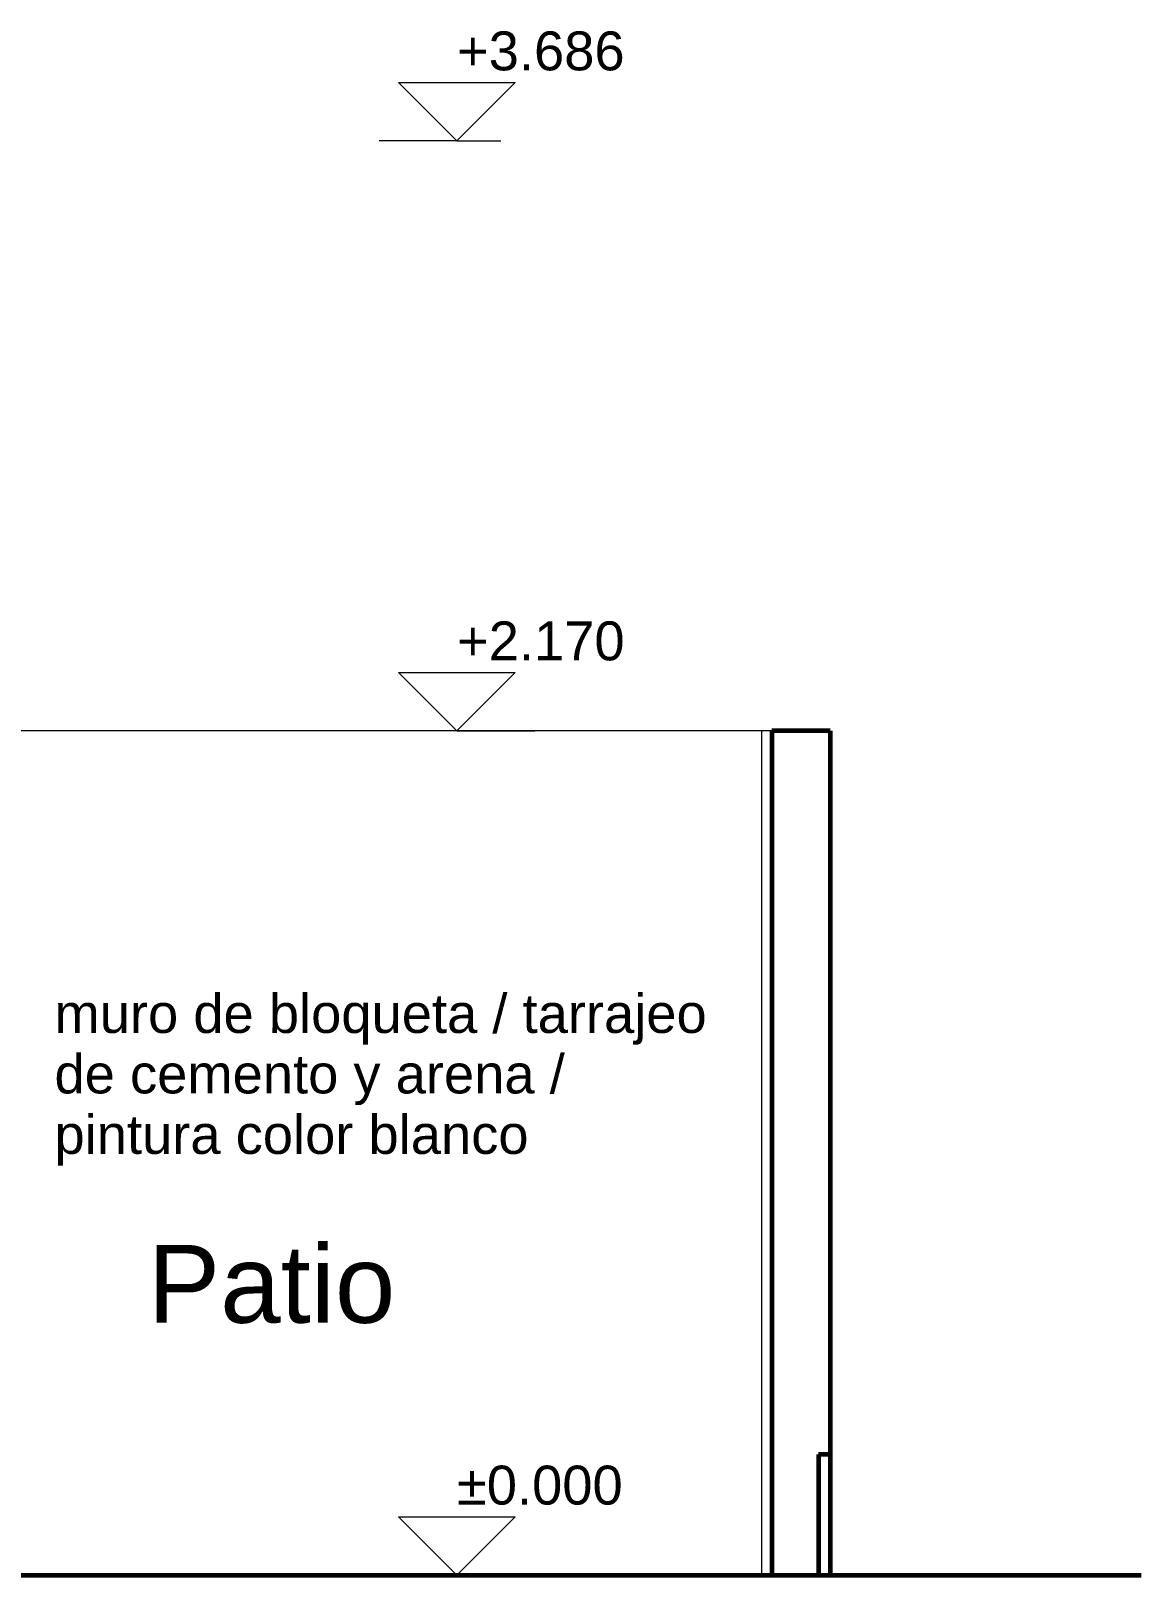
# Model space of a CAD drawing. Header units: metres. Extents: x -41 to 412, y -15 to 25.
# Drawn here: x 327.338 to 330.193, y -14.621 to -10.651 of the extents above; entities that cross this region are included whole.
import ezdxf

# ---------------------------------------------------------------- set-up
doc = ezdxf.new("R2010")
doc.units = ezdxf.units.M
doc.header["$MEASUREMENT"] = 0
doc.set_wipeout_variables(frame=1)
doc.linetypes.add('Wipeout_Contour', pattern=[1, 0, -1])
for name, color, linetype in [('Annotation - Label', 7, 'Continuous'), ('Dimensioning - General', 7, 'Continuous'), ('Structural - Bearing', 7, 'Continuous')]:
    doc.layers.add(name, color=color, linetype=linetype)
doc.styles.add('GENERATED_STYLE_2', font='arial.ttf')
doc.dimstyles.new('GENERATED_STYLE__6', dxfattribs={"dimtxt": 0.18, "dimasz": 0.1368, "dimexe": 0.18, "dimexo": 0.0625, "dimgap": 0.09, "dimtad": 0, "dimtih": 1, "dimtoh": 1, "dimdec": 4, "dimzin": 0, "dimdsep": 46, "dimcen": 0.09, "dimadec": 0, "dimazin": 0, "dimtfac": 1, "dimtdec": 4, "dimtmove": 0, "dimatfit": 3, "dimldrblk": 'ARROWHEAD_11', "dimfxl": 1, "dimtolj": 1, "dimtzin": 0, "dimarcsym": 0})

# ---------------------------------------------------------------- blocks, each defined once
blk = doc.blocks.new('ARROWHEAD_11')
at = {"color": 0, "linetype": 'Continuous', "lineweight": 0}
blk.add_line((0, 0), (-1, 0), dxfattribs=at)
at = {"color": 0, "linetype": 'Continuous', "lineweight": 0, "const_width": 0.25, "flags": 128}
blk.add_lwpolyline([(-0.125, 0, 1), (0.125, 0, 1)], format="xyb", close=True, dxfattribs=at)

msp = doc.modelspace()

# ---------------------------------------------------------------- linework, layer by layer
at = {"layer": 'Dimensioning - General', "color": 7, "linetype": 'Continuous', "lineweight": 13}
for p, q in [((328.4342, -10.9341), (328.2842, -10.7841)), ((328.2842, -10.7841), (328.5842, -10.7841)), ((328.5842, -10.7841), (328.4342, -10.9341)), ((328.4342, -12.4506), (328.2842, -12.3006)), ((328.2842, -12.3006), (328.5842, -12.3006)), ((328.5842, -12.3006), (328.4342, -12.4506)), ((328.4342, -14.6206), (328.2842, -14.4706)), ((328.2842, -14.4706), (328.5842, -14.4706)), ((328.5842, -14.4706), (328.4342, -14.6206))]:
    msp.add_line(p, q, dxfattribs=at)
at = {"layer": 'Dimensioning - General', "color": 151, "linetype": 'Continuous', "lineweight": 20, "true_color": 0x80c2ff}
for p, q in [((328.4342, -10.9341), (328.2342, -10.9341)), ((328.4342, -10.9341), (328.5467, -10.9341)), ((328.4342, -12.4506), (328.3217, -12.4506)), ((328.4342, -12.4506), (328.6342, -12.4506)), ((328.4342, -14.6206), (328.2342, -14.6206)), ((328.4342, -14.6206), (328.5467, -14.6206))]:
    msp.add_line(p, q, dxfattribs=at)

# ---------------------------------------------------------------- texts
at = {"layer": 'Annotation - Label', "color": 5, "linetype": 'Continuous', "lineweight": 25, "insert": (327.3992, -13.3475), "char_height": 0.1, "width": 1.70831, "attachment_point": 4, "line_spacing_factor": 0.93257, "style": 'GENERATED_STYLE_2'}
msp.add_mtext('\\A1;muro de bloqueta / tarrajeo de cemento y arena / pintura color blanco', dxfattribs=at)
at = {"layer": 'Annotation - Label', "color": 7, "linetype": 'Continuous', "lineweight": 13, "insert": (327.6389, -13.772), "char_height": 0.2, "attachment_point": 1, "style": 'GENERATED_STYLE_2'}
msp.add_mtext('\\A1;Patio', dxfattribs=at)
at = {"layer": 'Dimensioning - General', "color": 5, "lineweight": 25, "char_height": 0.1, "attachment_point": 7, "style": 'GENERATED_STYLE_2'}
for s, insert in [('\\A1;+3.686', (328.4342, -10.7541)), ('\\A1;+2.170', (328.4342, -12.2706)), ('\\A1;±0.000', (328.4342, -14.4406))]:
    msp.add_mtext(s, dxfattribs=dict(at, insert=insert))

# ---------------------------------------------------------------- leaders
at = {"layer": 'Annotation - Label', "color": 151, "linetype": 'Continuous', "lineweight": 20, "true_color": 0x80c2ff, "annotation_type": 0, "has_hookline": 1, "hookline_direction": 0, "text_width": 1.663}
msp.add_leader([(327.1369, -13.5103), (327.2197, -13.3475), (327.3092, -13.3475)], dimstyle='GENERATED_STYLE__6', dxfattribs=at)

# ---------------------------------------------------------------- wipeouts: each hides what was drawn before it
at = {"color": 254, "linetype": 'Wipeout_Contour', "lineweight": 0, "ltscale": 1318.042347}
msp.add_wipeout([(329.2435, -12.4506), (329.217, -12.4506), (329.217, -14.6206), (329.2435, -14.6206)], dxfattribs=at).dxf.layer = 'Structural - Bearing'

# ---------------------------------------------------------------- next in the draw order: linework, layer by layer
at = {"layer": 'Structural - Bearing', "color": 251, "linetype": 'Continuous', "lineweight": 20, "true_color": 0x6a6a6a}
for q in [(326.5159, -12.4506), (329.217, -14.6206)]:
    msp.add_line((329.217, -12.4506), q, dxfattribs=at)

# ---------------------------------------------------------------- next in the draw order: wipeouts: each hides what was drawn before it
at = {"color": 254, "linetype": 'Wipeout_Contour', "lineweight": 0, "ltscale": 1977.176186}
msp.add_wipeout([(329.3935, -12.4506), (329.2435, -12.4506), (329.2435, -14.6206), (329.3635, -14.6206), (329.3635, -14.3106), (329.3935, -14.3106)], dxfattribs=at).dxf.layer = 'Structural - Bearing'

# ---------------------------------------------------------------- next in the draw order: linework, layer by layer
at = {"layer": 'Structural - Bearing', "color": 251, "linetype": 'Continuous', "lineweight": 20, "true_color": 0x6a6a6a}
msp.add_line((329.2435, -12.4506), (329.217, -12.4506), dxfattribs=at)
at = {"layer": 'Structural - Bearing', "color": 7, "linetype": 'Continuous', "lineweight": 60}
for p, q in [((329.2435, -12.4506), (329.2435, -14.6206)), ((329.3935, -12.4506), (329.2435, -12.4506)), ((326.3761, -14.6206), (329.2435, -14.6206))]:
    msp.add_line(p, q, dxfattribs=at)

# ---------------------------------------------------------------- next in the draw order: wipeouts: each hides what was drawn before it
at = {"color": 254, "linetype": 'Wipeout_Contour', "lineweight": 0, "ltscale": 1318.785547}
msp.add_wipeout([(329.3635, -14.6206), (329.3935, -14.6206), (329.3935, -14.3106), (329.3635, -14.3106)], dxfattribs=at).dxf.layer = 'Structural - Bearing'

# ---------------------------------------------------------------- next in the draw order: linework, layer by layer
at = {"layer": 'Structural - Bearing', "color": 7, "linetype": 'Continuous', "lineweight": 60}
for p, q in [((329.3635, -14.3106), (329.3635, -14.6206)), ((329.3935, -14.3106), (329.3635, -14.3106)), ((329.3935, -14.6206), (330.1935, -14.6206))]:
    msp.add_line(p, q, dxfattribs=at)
at = {"layer": 'Structural - Bearing', "color": 7, "linetype": 'Continuous', "lineweight": 60, "flags": 128}
for points in [[(329.3935, -12.4506), (329.3935, -14.3106), (329.3935, -14.6206)], [(329.2435, -14.6206), (329.3635, -14.6206), (329.3935, -14.6206)]]:
    msp.add_lwpolyline(points, dxfattribs=at)

doc.saveas('drawing.dxf')
